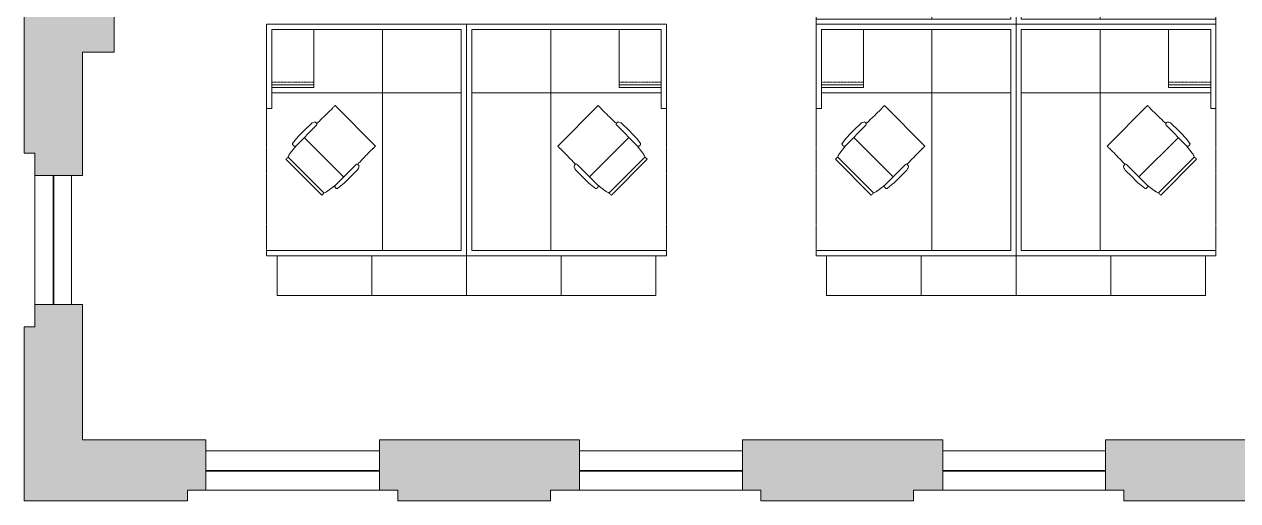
# Model space of a CAD drawing. Header units: inches. Extents: x 0 to 1865, y 0 to 1094.
# Drawn here: x 0 to 461.3, y 0 to 181 of the extents above; entities that cross this region are included whole.
import ezdxf

# ---------------------------------------------------------------- set-up
doc = ezdxf.new("R2010")
doc.units = ezdxf.units.IN
doc.header["$MEASUREMENT"] = 0
doc.linetypes.add('DASH 1_32_', pattern=[0.0625, 0.03125, -0.03125])
doc.linetypes.add('Dash 1_8_', pattern=[0.25, 0.125, -0.125])
for name, color, linetype, lineweight in [('A-DETL', 90, 'Continuous', 9), ('A-DETL-GENF', 92, 'Continuous', 9), ('I-FURN', 30, 'Continuous', 9), ('I-FURN-PNLS', 30, 'Continuous', 9), ('Victor Bldg - 5th Floor_LINK_dwg', 8, 'Continuous', 9), ('WINDOWS', 7, 'Continuous', 9), ('WINDOWS SILL', 7, 'Continuous', 9)]:
    doc.layers.add(name, color=color, linetype=linetype, lineweight=lineweight)

# ---------------------------------------------------------------- blocks, each defined once
blk = doc.blocks.new('Victor Bldg - 5th Floor_LINK_dwg-6972324-Level 05 POWER _ SIGNAL')
at = {"layer": 'WINDOWS'}
for p, q in [((11, 74.5), (11, 123.5)), ((11.25, 74.5), (11.25, 123.5)), ((69, 11.5), (135, 11.5)), ((69, 11.25), (135, 11.25)), ((211.12, 11.5), (273, 11.5)), ((211.12, 11.25), (273, 11.25)), ((349.12, 11.5), (411, 11.5)), ((349.12, 11.25), (411, 11.25))]:
    blk.add_line(p, q, dxfattribs=at)
at = {"layer": 'WINDOWS SILL'}
for p, q in [((4, 74.5), (4, 123.5)), ((18, 123.5), (18, 74.5)), ((69, 19), (135, 19)), ((211.12, 19), (273, 19)), ((349.12, 19), (411, 19)), ((69, 4), (135, 4)), ((211.12, 4), (273, 4)), ((349.12, 4), (411, 4))]:
    blk.add_line(p, q, dxfattribs=at)
blk = doc.blocks.new('Adjustable Workstation 1 - 6x7-V32-Level 05 POWER _ SIGNAL')
at = {"layer": 'I-FURN'}
for p, q in [((76, 0), (0, 0)), ((0, 0), (0, -88)), ((0, 0), (76, 0)), ((0, -88), (0, 0)), ((76, -0.5), (76, 0)), ((76, 0), (76, -0.5)), ((32, -2), (2, -2)), ((2, -2), (2, -86)), ((2, -86), (2, -2)), ((2, -2), (32, -2)), ((2, -86), (2, -2)), ((2, -2), (76, -2)), ((32, -2), (2, -2)), ((2, -2), (2, -62)), ((32, -86), (32, -2)), ((32, -2), (32, -86)), ((76, -2), (32, -2)), ((76, -0.5), (76, -2)), ((76, -56), (74, -56)), ((74, -56), (74, -86)), ((74, -62), (74, -56)), ((74, -56), (76, -56)), ((76, -88), (76, -56)), ((76, -56), (76, -88)), ((2, -62), (2, -86)), ((32, -62), (2, -62)), ((2, -62), (2, -86)), ((2, -86), (2, -62)), ((2, -62), (32, -62)), ((74, -62), (32, -62)), ((32, -62), (74, -62)), ((58, -64), (74, -64)), ((58, -64), (74, -64)), ((58, -64), (74, -64)), ((58, -64), (74, -64)), ((58, -64), (74, -64)), ((58, -64), (74, -64)), ((58, -64), (58, -86)), ((74, -64), (58, -64)), ((74, -64), (58, -64)), ((58, -64), (58, -65)), ((74, -64), (58, -64)), ((58, -64), (74, -64)), ((58, -64), (58, -65)), ((58, -64), (58, -65)), ((74, -64), (58, -64)), ((58, -64), (74, -64)), ((58, -64), (58, -65)), ((58, -64), (58, -65)), ((74, -64), (58, -64)), ((58, -64), (74, -64)), ((58, -64), (58, -65)), ((58, -64), (58, -65)), ((74, -64), (74, -62)), ((74, -86), (74, -62)), ((74, -62), (74, -86)), ((74, -86), (74, -64)), ((74, -65), (74, -64)), ((74, -65), (74, -64)), ((74, -64), (74, -65)), ((74, -65), (74, -64)), ((74, -64), (74, -65)), ((74, -65), (74, -64)), ((74, -64), (74, -65)), ((74, -65), (74, -64)), ((58, -65), (74, -65)), ((58, -86), (58, -65)), ((58, -65), (74, -65)), ((74, -65), (58, -65)), ((58, -65), (74, -65)), ((74, -65), (58, -65)), ((58, -65), (74, -65)), ((74, -65), (58, -65)), ((58, -65), (74, -65)), ((74, -65), (74, -86)), ((74, -86), (74, -65)), ((2, -86), (32, -86)), ((32, -86), (2, -86)), ((74, -86), (2, -86)), ((2, -86), (32, -86)), ((2, -86), (32, -86)), ((32, -86), (2, -86)), ((32, -86), (58, -86)), ((32, -86), (74, -86)), ((74, -86), (32, -86)), ((58, -86), (74, -86)), ((74, -86), (58, -86)), ((58, -86), (74, -86)), ((0, -88), (76, -88)), ((76, -88), (0, -88))]:
    blk.add_line(p, q, dxfattribs=at)
at = {"layer": 'I-FURN', "linetype": 'Dash 1_8_'}
for p, q in [((76, 0), (76, -0.5)), ((76, -0.5), (76, -2)), ((76, -2), (76, -8.5)), ((76, -8.5), (76, -56)), ((76, -56), (76, -88))]:
    blk.add_line(p, q, dxfattribs=at)
at = {"layer": 'I-FURN', "linetype": 'DASH 1_32_'}
blk.add_line((58, -66), (74, -66), dxfattribs=at)
blk = doc.blocks.new('Adjustable Workstation 1 - 6x7-V14-Level 05 POWER _ SIGNAL')
at = {"layer": 'I-FURN'}
for p, q in [((76, 88), (0, 88)), ((0, 88), (0, 0)), ((0, 0), (0, 88)), ((0, 88), (76, 88)), ((76, 56), (76, 88)), ((76, 88), (76, 56)), ((32, 86), (2, 86)), ((2, 86), (2, 2)), ((2, 2), (2, 86)), ((2, 86), (32, 86)), ((2, 2), (2, 86)), ((2, 86), (74, 86)), ((32, 86), (2, 86)), ((2, 86), (2, 62)), ((32, 86), (2, 86)), ((2, 86), (2, 62)), ((2, 62), (2, 86)), ((2, 86), (32, 86)), ((32, 2), (32, 86)), ((32, 86), (32, 2)), ((58, 86), (32, 86)), ((74, 86), (32, 86)), ((32, 86), (74, 86)), ((74, 86), (58, 86)), ((58, 86), (58, 64)), ((58, 65), (58, 86)), ((58, 86), (74, 86)), ((74, 86), (58, 86)), ((74, 64), (74, 86)), ((74, 86), (74, 65)), ((74, 86), (74, 56)), ((74, 65), (74, 86)), ((74, 62), (74, 86)), ((74, 86), (74, 62)), ((74, 65), (58, 65)), ((74, 65), (58, 65)), ((58, 65), (58, 64)), ((74, 65), (58, 65)), ((58, 65), (74, 65)), ((58, 65), (58, 64)), ((58, 65), (58, 64)), ((74, 65), (58, 65)), ((58, 65), (74, 65)), ((58, 65), (58, 64)), ((58, 65), (58, 64)), ((74, 65), (58, 65)), ((58, 65), (74, 65)), ((58, 65), (58, 64)), ((58, 65), (58, 64)), ((74, 64), (74, 65)), ((74, 64), (74, 65)), ((74, 65), (74, 64)), ((74, 64), (74, 65)), ((74, 65), (74, 64)), ((74, 64), (74, 65)), ((74, 65), (74, 64)), ((74, 64), (74, 65)), ((2, 62), (2, 2)), ((2, 62), (32, 62)), ((32, 62), (2, 62)), ((32, 62), (74, 62)), ((74, 62), (32, 62)), ((58, 64), (74, 64)), ((58, 64), (74, 64)), ((58, 64), (74, 64)), ((58, 64), (74, 64)), ((58, 64), (74, 64)), ((58, 64), (74, 64)), ((58, 64), (74, 64)), ((58, 64), (74, 64)), ((74, 64), (58, 64)), ((58, 64), (74, 64)), ((74, 64), (58, 64)), ((58, 64), (74, 64)), ((74, 64), (58, 64)), ((58, 64), (74, 64)), ((74, 62), (74, 64)), ((74, 56), (74, 62)), ((74, 56), (76, 56)), ((76, 56), (74, 56)), ((0, 0), (76, 0)), ((76, 0), (0, 0)), ((2, 2), (32, 2)), ((32, 2), (2, 2)), ((76, 2), (2, 2)), ((2, 2), (32, 2)), ((32, 2), (76, 2)), ((76, 0), (76, 2)), ((76, 2), (76, 0))]:
    blk.add_line(p, q, dxfattribs=at)
at = {"layer": 'I-FURN', "linetype": 'Dash 1_8_'}
for p, q in [((76, 56), (76, 88)), ((76, 2), (76, 56)), ((76, 0), (76, 2))]:
    blk.add_line(p, q, dxfattribs=at)
at = {"layer": 'I-FURN', "linetype": 'DASH 1_32_'}
blk.add_line((58, 66), (74, 66), dxfattribs=at)
blk = doc.blocks.new('F-Lateral File - 2 Drawers x 18_D x 36_W-7657768-Level 05 POWER _ SIGNAL')
at = {"layer": 'I-FURN-PNLS'}
for p, q in [((16.8, 6.7), (-19.2, 6.7)), ((-19.2, 6.7), (-19.2, -8.3)), ((16.8, -8.3), (16.8, 6.7)), ((-19.2, -8.3), (16.8, -8.3))]:
    blk.add_line(p, q, dxfattribs=at)
blk = doc.blocks.new('HermanMiller_Collection_Eames_AluminumGroup_LoungeChairSwivel - Arms Swivel Base-7952355-Level 05 POWER _ SIGNAL')
at = {"layer": 'I-FURN'}
for p, q in [((-12.96, -9.61), (-12.96, 9.61)), ((-11.95, 9.63), (-11.95, 9.59)), ((-11.95, 9.59), (-11.76, 9.6)), ((-11.76, -9.6), (-11.76, 9.6)), ((-10.12, 10.12), (-6.61, 10.58)), ((-6.94, 12.09), (-4.59, 12.38)), ((-6.61, 10.58), (-6.94, 10.64)), ((-6.61, 10.58), (4.33, 10.58)), ((-4.59, 12.38), (-3.51, 12.46)), ((-3.51, 12.46), (-2.64, 12.49)), ((-2.64, 12.49), (-0.18, 12.49)), ((-2.19, 10.58), (-2.19, -10.58)), ((-0.18, 12.49), (3.32, 12.43)), ((3.32, 12.43), (3.84, 12.38)), ((3.84, 12.38), (3.99, 12.34)), ((3.99, 12.34), (4.64, 12.01)), ((4.64, 12.01), (4.83, 11.89)), ((13.22, 10.83), (13.22, 10.86)), ((14.64, 10.85), (14.64, -10.85)), ((-11.95, -9.59), (-11.95, -9.63)), ((-11.76, -9.6), (-11.95, -9.59)), ((-6.61, -10.58), (-10.12, -10.12)), ((-6.94, -10.64), (-6.61, -10.58)), ((-4.59, -12.38), (-6.94, -12.09)), ((-6.61, -10.58), (4.33, -10.58)), ((-3.51, -12.46), (-4.59, -12.38)), ((-2.64, -12.49), (-3.51, -12.46)), ((-0.18, -12.49), (-2.64, -12.49)), ((3.32, -12.43), (-0.18, -12.49)), ((3.84, -12.38), (3.32, -12.43)), ((3.99, -12.34), (3.84, -12.38)), ((4.64, -12.01), (3.99, -12.34)), ((4.83, -11.89), (4.64, -12.01)), ((13.22, -10.86), (13.22, -10.83))]:
    blk.add_line(p, q, dxfattribs=at)
at = {"layer": 'I-FURN', "flags": 128}
for points in [[(4.94, 10.96), (5.23, 10.95), (5.52, 10.95)], [(5.52, -10.95), (5.23, -10.95), (4.94, -10.96)]]:
    blk.add_lwpolyline(points, dxfattribs=at)
at = {"layer": 'I-FURN'}
for centre, radius, start, end in [((-12.38, 5.3), 4.35, 84.2936, 97.7064), ((4.33, 11.27), 0.69, 270, 332.7502), ((3.68, 11.28), 1.3, 345.8347, 28.1255), ((-12.38, -5.3), 4.35, 262.2936, 275.7064), ((4.33, -11.27), 0.69, 27.2498, 90), ((3.68, -11.28), 1.3, 331.8745, 14.1653)]:
    blk.add_arc(centre, radius, start, end, dxfattribs=at)
for points in [[(-11.76, 9.6), (-11.64, 9.67), (-11.37, 9.8), (-11.02, 9.92), (-10.83, 9.99)], [(-10.83, 9.99), (-10.79, 10), (-10.71, 10.02), (-10.55, 10.06), (-10.35, 10.09), (-10.2, 10.11), (-10.12, 10.12)], [(5.52, 10.95), (6.54, 10.92), (8.59, 10.89), (10.68, 10.85), (11.73, 10.84)], [(11.73, 10.84), (11.97, 10.84), (12.47, 10.83), (12.96, 10.83), (13.22, 10.83)], [(-10.83, -9.99), (-11.02, -9.92), (-11.37, -9.8), (-11.64, -9.67), (-11.76, -9.6)], [(-10.12, -10.12), (-10.2, -10.11), (-10.35, -10.09), (-10.55, -10.06), (-10.71, -10.02), (-10.79, -10), (-10.83, -9.99)], [(11.73, -10.84), (10.68, -10.85), (8.59, -10.89), (6.54, -10.92), (5.52, -10.95)], [(13.22, -10.83), (12.96, -10.83), (12.47, -10.83), (11.97, -10.84), (11.73, -10.84)]]:
    blk.add_open_spline(points, degree=3, dxfattribs=at)
for points, knots in [([(-6.94, 10.64), (-6.95, 10.65), (-6.96, 10.65), (-6.99, 10.65), (-7, 10.66), (-7.02, 10.67), (-7.03, 10.68), (-7.05, 10.69), (-7.06, 10.7), (-7.07, 10.71), (-7.08, 10.72), (-7.09, 10.73), (-7.1, 10.74), (-7.11, 10.76), (-7.11, 10.77), (-7.12, 10.78), (-7.13, 10.8), (-7.14, 10.81), (-7.15, 10.83), (-7.16, 10.85), (-7.17, 10.87), (-7.18, 10.9), (-7.2, 10.95), (-7.22, 11.02), (-7.24, 11.11), (-7.25, 11.23), (-7.26, 11.37), (-7.25, 11.52), (-7.23, 11.66), (-7.21, 11.77), (-7.18, 11.85), (-7.16, 11.9), (-7.15, 11.92), (-7.14, 11.94), (-7.13, 11.96), (-7.12, 11.97), (-7.11, 11.98), (-7.1, 12), (-7.09, 12.01), (-7.08, 12.02), (-7.07, 12.03), (-7.06, 12.04), (-7.05, 12.04), (-7.05, 12.05), (-7.03, 12.06), (-7.02, 12.07), (-7, 12.08), (-6.99, 12.08), (-6.97, 12.09), (-6.95, 12.09), (-6.94, 12.09)], [-1, -1, -1, -1, -0.984375, -0.96875, -0.957031, -0.953125, -0.9375, -0.921875, -0.917969, -0.914062, -0.90625, -0.890625, -0.882812, -0.875, -0.867188, -0.859375, -0.84375, -0.835938, -0.828125, -0.8125, -0.796875, -0.78125, -0.75, -0.708333, -0.666667, -0.583333, -0.5, -0.416667, -0.333333, -0.25, -0.208333, -0.1875, -0.166667, -0.15625, -0.145833, -0.135417, -0.125, -0.114583, -0.104167, -0.09375, -0.088542, -0.083333, -0.078125, -0.072917, -0.0625, -0.052083, -0.041667, -0.03125, -0.020833, 0, 0, 0, 0]), ([(13.22, 10.86), (13.22, 10.87), (13.22, 10.87), (13.23, 10.87), (13.25, 10.88), (13.27, 10.88), (13.29, 10.88), (13.32, 10.88), (13.34, 10.88)], [-1, -1, -1, -1, -0.75, -0.625, -0.5, -0.375, -0.25, 0, 0, 0, 0]), ([(13.34, 10.88), (13.4, 10.89), (13.61, 10.9), (13.97, 10.9), (14.25, 10.89), (14.38, 10.89), (14.47, 10.88), (14.54, 10.87), (14.6, 10.87), (14.63, 10.86), (14.64, 10.85), (14.64, 10.85)], [-1, -1, -1, -1, -0.857143, -0.571429, -0.428571, -0.357143, -0.285714, -0.214286, -0.142857, -0.071429, 0, 0, 0, 0]), ([(-6.94, -12.09), (-6.95, -12.09), (-6.96, -12.09), (-6.99, -12.08), (-7, -12.08), (-7.02, -12.07), (-7.03, -12.06), (-7.05, -12.05), (-7.06, -12.04), (-7.07, -12.03), (-7.08, -12.02), (-7.09, -12.01), (-7.1, -12), (-7.11, -11.98), (-7.12, -11.97), (-7.12, -11.96), (-7.13, -11.94), (-7.14, -11.93), (-7.15, -11.91), (-7.16, -11.89), (-7.17, -11.87), (-7.18, -11.84), (-7.21, -11.77), (-7.23, -11.66), (-7.26, -11.47), (-7.26, -11.28), (-7.24, -11.11), (-7.22, -11.02), (-7.2, -10.95), (-7.18, -10.89), (-7.16, -10.85), (-7.15, -10.82), (-7.13, -10.8), (-7.13, -10.78), (-7.12, -10.77), (-7.11, -10.76), (-7.1, -10.74), (-7.08, -10.73), (-7.08, -10.72), (-7.07, -10.71), (-7.06, -10.7), (-7.05, -10.69), (-7.05, -10.69), (-7.03, -10.68), (-7.02, -10.67), (-7, -10.66), (-6.99, -10.65), (-6.97, -10.65), (-6.95, -10.65), (-6.94, -10.64)], [-1, -1, -1, -1, -0.984375, -0.96875, -0.957031, -0.953125, -0.9375, -0.921875, -0.917969, -0.914062, -0.90625, -0.890625, -0.882812, -0.875, -0.867188, -0.859375, -0.84375, -0.835938, -0.828125, -0.8125, -0.796875, -0.78125, -0.75, -0.666667, -0.583333, -0.416667, -0.333333, -0.291667, -0.25, -0.208333, -0.1875, -0.166667, -0.15625, -0.145833, -0.135417, -0.125, -0.114583, -0.104167, -0.09375, -0.088542, -0.083333, -0.078125, -0.072917, -0.0625, -0.052083, -0.041667, -0.03125, -0.020833, 0, 0, 0, 0]), ([(13.34, -10.88), (13.32, -10.88), (13.29, -10.88), (13.27, -10.88), (13.25, -10.88), (13.23, -10.87), (13.22, -10.87), (13.22, -10.87), (13.22, -10.86)], [-1, -1, -1, -1, -0.75, -0.625, -0.5, -0.375, -0.25, 0, 0, 0, 0]), ([(14.64, -10.85), (14.64, -10.86), (14.62, -10.86), (14.52, -10.88), (14.27, -10.9), (13.87, -10.9), (13.54, -10.9), (13.4, -10.89), (13.34, -10.88)], [-1, -1, -1, -1, -0.892857, -0.785714, -0.571429, -0.285714, -0.142857, 0, 0, 0, 0])]:
    blk.add_open_spline(points, degree=3, knots=knots, dxfattribs=at)
blk = doc.blocks.new('Adjustable Workstation 1 - 6x7-V33-Level 05 POWER _ SIGNAL')
at = {"layer": 'I-FURN'}
for p, q in [((76, 0), (0, 0)), ((0, 0), (0, -88)), ((0, 0), (72, 0)), ((0, -88), (0, 0)), ((72, 0), (76, 0)), ((76, -2), (76, 0)), ((76, 0), (76, -2)), ((32, -2), (2, -2)), ((2, -2), (2, -86)), ((2, -86), (2, -2)), ((2, -2), (32, -2)), ((2, -86), (2, -2)), ((2, -2), (76, -2)), ((32, -2), (2, -2)), ((2, -2), (2, -62)), ((32, -86), (32, -2)), ((32, -2), (32, -86)), ((76, -2), (32, -2)), ((76, -56), (74, -56)), ((74, -56), (74, -86)), ((74, -62), (74, -56)), ((74, -56), (76, -56)), ((76, -88), (76, -56)), ((76, -56), (76, -88)), ((2, -62), (2, -86)), ((32, -62), (2, -62)), ((2, -62), (2, -86)), ((2, -86), (2, -62)), ((2, -62), (32, -62)), ((74, -62), (32, -62)), ((32, -62), (74, -62)), ((58, -64), (74, -64)), ((58, -64), (74, -64)), ((58, -64), (74, -64)), ((58, -64), (74, -64)), ((58, -64), (74, -64)), ((58, -64), (74, -64)), ((58, -64), (58, -86)), ((74, -64), (58, -64)), ((74, -64), (58, -64)), ((58, -64), (58, -65)), ((74, -64), (58, -64)), ((58, -64), (74, -64)), ((58, -64), (58, -65)), ((58, -64), (58, -65)), ((74, -64), (58, -64)), ((58, -64), (74, -64)), ((58, -64), (58, -65)), ((58, -64), (58, -65)), ((74, -64), (58, -64)), ((58, -64), (74, -64)), ((58, -64), (58, -65)), ((58, -64), (58, -65)), ((74, -64), (74, -62)), ((74, -86), (74, -62)), ((74, -62), (74, -86)), ((74, -86), (74, -64)), ((74, -65), (74, -64)), ((74, -65), (74, -64)), ((74, -64), (74, -65)), ((74, -65), (74, -64)), ((74, -64), (74, -65)), ((74, -65), (74, -64)), ((74, -64), (74, -65)), ((74, -65), (74, -64)), ((58, -65), (74, -65)), ((58, -86), (58, -65)), ((58, -65), (74, -65)), ((74, -65), (58, -65)), ((58, -65), (74, -65)), ((74, -65), (58, -65)), ((58, -65), (74, -65)), ((74, -65), (58, -65)), ((58, -65), (74, -65)), ((74, -65), (74, -86)), ((74, -86), (74, -65)), ((2, -86), (32, -86)), ((32, -86), (2, -86)), ((74, -86), (2, -86)), ((2, -86), (32, -86)), ((2, -86), (32, -86)), ((32, -86), (2, -86)), ((32, -86), (58, -86)), ((32, -86), (74, -86)), ((74, -86), (32, -86)), ((58, -86), (74, -86)), ((74, -86), (58, -86)), ((58, -86), (74, -86)), ((0, -88), (76, -88)), ((76, -88), (0, -88))]:
    blk.add_line(p, q, dxfattribs=at)
at = {"layer": 'I-FURN', "linetype": 'Dash 1_8_'}
for p, q in [((76, 0), (76, -2)), ((76, -2), (76, -56)), ((76, -56), (76, -88))]:
    blk.add_line(p, q, dxfattribs=at)
at = {"layer": 'I-FURN', "linetype": 'DASH 1_32_'}
blk.add_line((58, -66), (74, -66), dxfattribs=at)
blk = doc.blocks.new('HermanMiller_Collection_Eames_AluminumGroup_LoungeChairSwivel - Arms Swivel Base-7952356-Level 05 POWER _ SIGNAL')
at = {"layer": 'I-FURN'}
for p, q in [((-12.96, 9.61), (-12.96, -9.61)), ((-11.95, 9.59), (-11.95, 9.63)), ((-11.76, 9.6), (-11.95, 9.59)), ((-11.76, 9.6), (-11.76, -9.6)), ((-6.61, 10.58), (-10.12, 10.12)), ((-4.59, 12.38), (-6.94, 12.09)), ((-6.94, 10.64), (-6.61, 10.58)), ((-6.61, 10.58), (4.33, 10.58)), ((-3.51, 12.46), (-4.59, 12.38)), ((-2.64, 12.49), (-3.51, 12.46)), ((-0.18, 12.49), (-2.64, 12.49)), ((-2.19, -10.58), (-2.19, 10.58)), ((3.32, 12.43), (-0.18, 12.49)), ((3.84, 12.38), (3.32, 12.43)), ((3.99, 12.34), (3.84, 12.38)), ((4.64, 12.01), (3.99, 12.34)), ((4.83, 11.89), (4.64, 12.01)), ((13.22, 10.86), (13.22, 10.83)), ((14.64, -10.85), (14.64, 10.85)), ((-11.95, -9.63), (-11.95, -9.59)), ((-11.95, -9.59), (-11.76, -9.6)), ((-10.12, -10.12), (-6.61, -10.58)), ((-6.61, -10.58), (-6.94, -10.64)), ((-6.94, -12.09), (-4.59, -12.38)), ((-6.61, -10.58), (4.33, -10.58)), ((-4.59, -12.38), (-3.51, -12.46)), ((-3.51, -12.46), (-2.64, -12.49)), ((-2.64, -12.49), (-0.18, -12.49)), ((-0.18, -12.49), (3.32, -12.43)), ((3.32, -12.43), (3.84, -12.38)), ((3.84, -12.38), (3.99, -12.34)), ((3.99, -12.34), (4.64, -12.01)), ((4.64, -12.01), (4.83, -11.89)), ((13.22, -10.83), (13.22, -10.86))]:
    blk.add_line(p, q, dxfattribs=at)
at = {"layer": 'I-FURN', "flags": 128}
for points in [[(5.52, 10.95), (5.23, 10.95), (4.94, 10.96)], [(4.94, -10.96), (5.23, -10.95), (5.52, -10.95)]]:
    blk.add_lwpolyline(points, dxfattribs=at)
at = {"layer": 'I-FURN'}
for centre, radius, start, end in [((-12.38, 5.3), 4.35, 84.2936, 97.7064), ((4.33, 11.27), 0.69, 270, 332.7502), ((3.68, 11.28), 1.3, 345.8347, 28.1255), ((-12.38, -5.3), 4.35, 262.2936, 275.7064), ((4.33, -11.27), 0.69, 27.2498, 90), ((3.68, -11.28), 1.3, 331.8745, 14.1653)]:
    blk.add_arc(centre, radius, start, end, dxfattribs=at)
for points in [[(-10.83, 9.99), (-11.02, 9.92), (-11.37, 9.8), (-11.64, 9.67), (-11.76, 9.6)], [(-10.12, 10.12), (-10.2, 10.11), (-10.35, 10.09), (-10.55, 10.06), (-10.71, 10.02), (-10.79, 10), (-10.83, 9.99)], [(11.73, 10.84), (10.68, 10.85), (8.59, 10.89), (6.54, 10.92), (5.52, 10.95)], [(13.22, 10.83), (12.96, 10.83), (12.47, 10.83), (11.97, 10.84), (11.73, 10.84)], [(-11.76, -9.6), (-11.64, -9.67), (-11.37, -9.8), (-11.02, -9.92), (-10.83, -9.99)], [(-10.83, -9.99), (-10.79, -10), (-10.71, -10.02), (-10.55, -10.06), (-10.35, -10.09), (-10.2, -10.11), (-10.12, -10.12)], [(5.52, -10.95), (6.54, -10.92), (8.59, -10.89), (10.68, -10.85), (11.73, -10.84)], [(11.73, -10.84), (11.97, -10.84), (12.47, -10.83), (12.96, -10.83), (13.22, -10.83)]]:
    blk.add_open_spline(points, degree=3, dxfattribs=at)
for points, knots in [([(-6.94, 12.09), (-6.95, 12.09), (-6.97, 12.09), (-6.99, 12.08), (-7, 12.08), (-7.02, 12.07), (-7.03, 12.06), (-7.05, 12.05), (-7.05, 12.04), (-7.06, 12.04), (-7.07, 12.03), (-7.08, 12.02), (-7.09, 12.01), (-7.1, 12), (-7.11, 11.98), (-7.12, 11.97), (-7.13, 11.96), (-7.14, 11.94), (-7.15, 11.92), (-7.16, 11.9), (-7.18, 11.85), (-7.21, 11.77), (-7.23, 11.66), (-7.25, 11.52), (-7.26, 11.37), (-7.25, 11.23), (-7.24, 11.11), (-7.22, 11.02), (-7.2, 10.95), (-7.18, 10.9), (-7.17, 10.87), (-7.16, 10.85), (-7.15, 10.83), (-7.14, 10.81), (-7.13, 10.8), (-7.12, 10.78), (-7.11, 10.77), (-7.11, 10.76), (-7.1, 10.74), (-7.09, 10.73), (-7.08, 10.72), (-7.07, 10.71), (-7.06, 10.7), (-7.05, 10.69), (-7.03, 10.68), (-7.02, 10.67), (-7, 10.66), (-6.99, 10.65), (-6.96, 10.65), (-6.95, 10.65), (-6.94, 10.64)], [0, 0, 0, 0, 0.020833, 0.03125, 0.041667, 0.052083, 0.0625, 0.072917, 0.078125, 0.083333, 0.088542, 0.09375, 0.104167, 0.114583, 0.125, 0.135417, 0.145833, 0.15625, 0.166667, 0.1875, 0.208333, 0.25, 0.333333, 0.416667, 0.5, 0.583333, 0.666667, 0.708333, 0.75, 0.78125, 0.796875, 0.8125, 0.828125, 0.835938, 0.84375, 0.859375, 0.867188, 0.875, 0.882812, 0.890625, 0.90625, 0.914062, 0.917969, 0.921875, 0.9375, 0.953125, 0.957031, 0.96875, 0.984375, 1, 1, 1, 1]), ([(13.34, 10.88), (13.32, 10.88), (13.29, 10.88), (13.27, 10.88), (13.25, 10.88), (13.23, 10.87), (13.22, 10.87), (13.22, 10.87), (13.22, 10.86)], [0, 0, 0, 0, 0.25, 0.375, 0.5, 0.625, 0.75, 1, 1, 1, 1]), ([(14.64, 10.85), (14.64, 10.85), (14.63, 10.86), (14.6, 10.87), (14.54, 10.87), (14.47, 10.88), (14.38, 10.89), (14.25, 10.89), (13.97, 10.9), (13.61, 10.9), (13.4, 10.89), (13.34, 10.88)], [0, 0, 0, 0, 0.071429, 0.142857, 0.214286, 0.285714, 0.357143, 0.428571, 0.571429, 0.857143, 1, 1, 1, 1]), ([(-6.94, -10.64), (-6.95, -10.65), (-6.97, -10.65), (-6.99, -10.65), (-7, -10.66), (-7.02, -10.67), (-7.03, -10.68), (-7.05, -10.69), (-7.05, -10.69), (-7.06, -10.7), (-7.07, -10.71), (-7.08, -10.72), (-7.08, -10.73), (-7.1, -10.74), (-7.11, -10.76), (-7.12, -10.77), (-7.13, -10.78), (-7.13, -10.8), (-7.15, -10.82), (-7.16, -10.85), (-7.18, -10.89), (-7.2, -10.95), (-7.22, -11.02), (-7.24, -11.11), (-7.26, -11.28), (-7.26, -11.47), (-7.23, -11.66), (-7.21, -11.77), (-7.18, -11.84), (-7.17, -11.87), (-7.16, -11.89), (-7.15, -11.91), (-7.14, -11.93), (-7.13, -11.94), (-7.12, -11.96), (-7.12, -11.97), (-7.11, -11.98), (-7.1, -12), (-7.09, -12.01), (-7.08, -12.02), (-7.07, -12.03), (-7.06, -12.04), (-7.05, -12.05), (-7.03, -12.06), (-7.02, -12.07), (-7, -12.08), (-6.99, -12.08), (-6.96, -12.09), (-6.95, -12.09), (-6.94, -12.09)], [0, 0, 0, 0, 0.020833, 0.03125, 0.041667, 0.052083, 0.0625, 0.072917, 0.078125, 0.083333, 0.088542, 0.09375, 0.104167, 0.114583, 0.125, 0.135417, 0.145833, 0.15625, 0.166667, 0.1875, 0.208333, 0.25, 0.291667, 0.333333, 0.416667, 0.583333, 0.666667, 0.75, 0.78125, 0.796875, 0.8125, 0.828125, 0.835938, 0.84375, 0.859375, 0.867188, 0.875, 0.882812, 0.890625, 0.90625, 0.914062, 0.917969, 0.921875, 0.9375, 0.953125, 0.957031, 0.96875, 0.984375, 1, 1, 1, 1]), ([(13.22, -10.86), (13.22, -10.87), (13.22, -10.87), (13.23, -10.87), (13.25, -10.88), (13.27, -10.88), (13.29, -10.88), (13.32, -10.88), (13.34, -10.88)], [0, 0, 0, 0, 0.25, 0.375, 0.5, 0.625, 0.75, 1, 1, 1, 1]), ([(13.34, -10.88), (13.4, -10.89), (13.54, -10.9), (13.87, -10.9), (14.27, -10.9), (14.52, -10.88), (14.62, -10.86), (14.64, -10.86), (14.64, -10.85)], [0, 0, 0, 0, 0.142857, 0.285714, 0.571429, 0.785714, 0.892857, 1, 1, 1, 1])]:
    blk.add_open_spline(points, degree=3, knots=knots, dxfattribs=at)
blk = doc.blocks.new('Adjustable Workstation 1 - 6x7-V34-Level 05 POWER _ SIGNAL')
at = {"layer": 'I-FURN'}
for p, q in [((76, 88), (0, 88)), ((0, 88), (0, 0)), ((0, 0), (0, 88)), ((0, 88), (76, 88)), ((76, 56), (76, 88)), ((76, 88), (76, 56)), ((32, 86), (2, 86)), ((2, 86), (2, 2)), ((2, 2), (2, 86)), ((2, 86), (32, 86)), ((2, 2), (2, 86)), ((2, 86), (74, 86)), ((32, 86), (2, 86)), ((2, 86), (2, 62)), ((32, 86), (2, 86)), ((2, 86), (2, 62)), ((2, 62), (2, 86)), ((2, 86), (32, 86)), ((32, 2), (32, 86)), ((32, 86), (32, 2)), ((58, 86), (32, 86)), ((74, 86), (32, 86)), ((32, 86), (74, 86)), ((74, 86), (58, 86)), ((58, 86), (58, 64)), ((58, 65), (58, 86)), ((58, 86), (74, 86)), ((74, 86), (58, 86)), ((74, 64), (74, 86)), ((74, 86), (74, 65)), ((74, 86), (74, 56)), ((74, 65), (74, 86)), ((74, 62), (74, 86)), ((74, 86), (74, 62)), ((74, 65), (58, 65)), ((74, 65), (58, 65)), ((58, 65), (58, 64)), ((74, 65), (58, 65)), ((58, 65), (74, 65)), ((58, 65), (58, 64)), ((58, 65), (58, 64)), ((74, 65), (58, 65)), ((58, 65), (74, 65)), ((58, 65), (58, 64)), ((58, 65), (58, 64)), ((74, 65), (58, 65)), ((58, 65), (74, 65)), ((58, 65), (58, 64)), ((58, 65), (58, 64)), ((74, 64), (74, 65)), ((74, 64), (74, 65)), ((74, 65), (74, 64)), ((74, 64), (74, 65)), ((74, 65), (74, 64)), ((74, 64), (74, 65)), ((74, 65), (74, 64)), ((74, 64), (74, 65)), ((2, 62), (2, 2)), ((2, 62), (32, 62)), ((32, 62), (2, 62)), ((32, 62), (74, 62)), ((74, 62), (32, 62)), ((58, 64), (74, 64)), ((58, 64), (74, 64)), ((58, 64), (74, 64)), ((58, 64), (74, 64)), ((58, 64), (74, 64)), ((58, 64), (74, 64)), ((58, 64), (74, 64)), ((58, 64), (74, 64)), ((74, 64), (58, 64)), ((58, 64), (74, 64)), ((74, 64), (58, 64)), ((58, 64), (74, 64)), ((74, 64), (58, 64)), ((58, 64), (74, 64)), ((74, 62), (74, 64)), ((74, 56), (74, 62)), ((74, 56), (76, 56)), ((76, 56), (74, 56)), ((0, 0), (76, 0)), ((72, 0), (0, 0)), ((2, 2), (32, 2)), ((32, 2), (2, 2)), ((76, 2), (2, 2)), ((2, 2), (32, 2)), ((32, 2), (76, 2)), ((76, 0), (72, 0)), ((76, 0), (76, 2)), ((76, 2), (76, 0))]:
    blk.add_line(p, q, dxfattribs=at)
at = {"layer": 'I-FURN', "linetype": 'Dash 1_8_'}
for p, q in [((76, 56), (76, 88)), ((76, 2), (76, 56)), ((76, 0), (76, 2))]:
    blk.add_line(p, q, dxfattribs=at)
at = {"layer": 'I-FURN', "linetype": 'DASH 1_32_'}
blk.add_line((58, 66), (74, 66), dxfattribs=at)
blk = doc.blocks.new('Adjustable Workstation 1 - 6x7-V35-Level 05 POWER _ SIGNAL')
at = {"layer": 'I-FURN'}
for p, q in [((76, 0), (0, 0)), ((0, 0), (0, -88)), ((0, 0), (72, 0)), ((0, -88), (0, 0)), ((72, 0), (76, 0)), ((76, -2), (76, 0)), ((76, 0), (76, -2)), ((32, -2), (2, -2)), ((2, -2), (2, -86)), ((2, -86), (2, -2)), ((2, -2), (32, -2)), ((2, -86), (2, -2)), ((2, -2), (76, -2)), ((32, -2), (2, -2)), ((2, -2), (2, -62)), ((32, -86), (32, -2)), ((32, -2), (32, -86)), ((76, -2), (32, -2)), ((76, -56), (74, -56)), ((74, -56), (74, -86)), ((74, -62), (74, -56)), ((74, -56), (76, -56)), ((76, -88), (76, -56)), ((76, -56), (76, -88)), ((2, -62), (2, -86)), ((32, -62), (2, -62)), ((2, -62), (2, -86)), ((2, -86), (2, -62)), ((2, -62), (32, -62)), ((74, -62), (32, -62)), ((32, -62), (74, -62)), ((58, -64), (74, -64)), ((58, -64), (74, -64)), ((58, -64), (74, -64)), ((58, -64), (74, -64)), ((58, -64), (74, -64)), ((58, -64), (74, -64)), ((58, -64), (58, -86)), ((74, -64), (58, -64)), ((74, -64), (58, -64)), ((58, -64), (58, -65)), ((74, -64), (58, -64)), ((58, -64), (74, -64)), ((58, -64), (58, -65)), ((58, -64), (58, -65)), ((74, -64), (58, -64)), ((58, -64), (74, -64)), ((58, -64), (58, -65)), ((58, -64), (58, -65)), ((74, -64), (58, -64)), ((58, -64), (74, -64)), ((58, -64), (58, -65)), ((58, -64), (58, -65)), ((74, -64), (74, -62)), ((74, -86), (74, -62)), ((74, -62), (74, -86)), ((74, -86), (74, -64)), ((74, -65), (74, -64)), ((74, -65), (74, -64)), ((74, -64), (74, -65)), ((74, -65), (74, -64)), ((74, -64), (74, -65)), ((74, -65), (74, -64)), ((74, -64), (74, -65)), ((74, -65), (74, -64)), ((58, -65), (74, -65)), ((58, -86), (58, -65)), ((58, -65), (74, -65)), ((74, -65), (58, -65)), ((58, -65), (74, -65)), ((74, -65), (58, -65)), ((58, -65), (74, -65)), ((74, -65), (58, -65)), ((58, -65), (74, -65)), ((74, -65), (74, -86)), ((74, -86), (74, -65)), ((2, -86), (32, -86)), ((32, -86), (2, -86)), ((74, -86), (2, -86)), ((2, -86), (32, -86)), ((2, -86), (32, -86)), ((32, -86), (2, -86)), ((32, -86), (58, -86)), ((32, -86), (74, -86)), ((74, -86), (32, -86)), ((58, -86), (74, -86)), ((74, -86), (58, -86)), ((58, -86), (74, -86)), ((0, -88), (76, -88)), ((76, -88), (0, -88))]:
    blk.add_line(p, q, dxfattribs=at)
at = {"layer": 'I-FURN', "linetype": 'Dash 1_8_'}
for p, q in [((76, 0), (76, -2)), ((76, -2), (76, -56)), ((76, -56), (76, -88))]:
    blk.add_line(p, q, dxfattribs=at)
at = {"layer": 'I-FURN', "linetype": 'DASH 1_32_'}
blk.add_line((58, -66), (74, -66), dxfattribs=at)
blk = doc.blocks.new('Adjustable Workstation 1 - 6x7-V36-Level 05 POWER _ SIGNAL')
at = {"layer": 'I-FURN'}
for p, q in [((76, 88), (0, 88)), ((0, 88), (0, 0)), ((0, 0), (0, 88)), ((0, 88), (76, 88)), ((76, 56), (76, 88)), ((76, 88), (76, 56)), ((32, 86), (2, 86)), ((2, 86), (2, 2)), ((2, 2), (2, 86)), ((2, 86), (32, 86)), ((2, 2), (2, 86)), ((2, 86), (74, 86)), ((32, 86), (2, 86)), ((2, 86), (2, 62)), ((32, 86), (2, 86)), ((2, 86), (2, 62)), ((2, 62), (2, 86)), ((2, 86), (32, 86)), ((32, 2), (32, 86)), ((32, 86), (32, 2)), ((58, 86), (32, 86)), ((74, 86), (32, 86)), ((32, 86), (74, 86)), ((74, 86), (58, 86)), ((58, 86), (58, 64)), ((58, 65), (58, 86)), ((58, 86), (74, 86)), ((74, 86), (58, 86)), ((74, 64), (74, 86)), ((74, 86), (74, 65)), ((74, 86), (74, 56)), ((74, 65), (74, 86)), ((74, 62), (74, 86)), ((74, 86), (74, 62)), ((74, 65), (58, 65)), ((74, 65), (58, 65)), ((58, 65), (58, 64)), ((74, 65), (58, 65)), ((58, 65), (74, 65)), ((58, 65), (58, 64)), ((58, 65), (58, 64)), ((74, 65), (58, 65)), ((58, 65), (74, 65)), ((58, 65), (58, 64)), ((58, 65), (58, 64)), ((74, 65), (58, 65)), ((58, 65), (74, 65)), ((58, 65), (58, 64)), ((58, 65), (58, 64)), ((74, 64), (74, 65)), ((74, 64), (74, 65)), ((74, 65), (74, 64)), ((74, 64), (74, 65)), ((74, 65), (74, 64)), ((74, 64), (74, 65)), ((74, 65), (74, 64)), ((74, 64), (74, 65)), ((2, 62), (2, 2)), ((2, 62), (32, 62)), ((32, 62), (2, 62)), ((32, 62), (74, 62)), ((74, 62), (32, 62)), ((58, 64), (74, 64)), ((58, 64), (74, 64)), ((58, 64), (74, 64)), ((58, 64), (74, 64)), ((58, 64), (74, 64)), ((58, 64), (74, 64)), ((58, 64), (74, 64)), ((58, 64), (74, 64)), ((74, 64), (58, 64)), ((58, 64), (74, 64)), ((74, 64), (58, 64)), ((58, 64), (74, 64)), ((74, 64), (58, 64)), ((58, 64), (74, 64)), ((74, 62), (74, 64)), ((74, 56), (74, 62)), ((74, 56), (76, 56)), ((76, 56), (74, 56)), ((0, 0), (76, 0)), ((72, 0), (0, 0)), ((2, 2), (32, 2)), ((32, 2), (2, 2)), ((76, 2), (2, 2)), ((2, 2), (32, 2)), ((32, 2), (76, 2)), ((76, 0), (72, 0)), ((76, 0), (76, 2)), ((76, 2), (76, 0))]:
    blk.add_line(p, q, dxfattribs=at)
at = {"layer": 'I-FURN', "linetype": 'Dash 1_8_'}
for p, q in [((76, 56), (76, 88)), ((76, 2), (76, 56)), ((76, 0), (76, 2))]:
    blk.add_line(p, q, dxfattribs=at)
at = {"layer": 'I-FURN', "linetype": 'DASH 1_32_'}
blk.add_line((58, 66), (74, 66), dxfattribs=at)

msp = doc.modelspace()

# ---------------------------------------------------------------- hatches: boundary and pattern name
at = {"layer": 'A-DETL-GENF'}
h = msp.add_hatch(color=7, dxfattribs=at)
h.paths.add_polyline_path([(482.5, 0), (512.25, 0), (512.25, 23.12), (510.25, 23.12), (510.25, 26.12), (479.25, 26.12), (479.25, 23.12), (411, 23.12), (411, 4), (418, 4), (418, 0), (479.5, 0)], flags=0)
h.paths.add_polyline_path([(614, 0), (650.5, 0), (650.5, 23.12), (648.25, 23.12), (648.25, 33.13), (614, 33.13), (614, 23.12), (596.25, 23.12), (596.25, 0)], flags=0)
h.paths.add_polyline_path([(280, 0), (338, 0), (338, 4), (349.12, 4), (349.12, 23.12), (273, 23.12), (273, 4), (280, 4)], flags=0)
h.paths.add_polyline_path([(142, 0), (200, 0), (200, 4), (211.12, 4), (211.12, 23.12), (135, 23.12), (135, 4), (142, 4)], flags=0)
h.paths.add_polyline_path([(927.06, 0), (927.06, 22.84), (913.5, 22.84), (913.5, 33.13), (884.25, 33.13), (884.25, 23.12), (874.75, 23.12), (874.75, 19), (872.75, 19), (872.75, 0), (913.5, 0)], flags=0)
h.paths.add_polyline_path([(780.88, 0), (788.75, 0), (788.75, 23.12), (780.88, 23.12), (780.88, 56), (751.25, 56), (751.25, 23.12), (734.5, 23.12), (734.5, 0), (778.25, 0)], flags=0)
h.paths.add_polyline_path([(62, 0), (62, 4), (69, 4), (69, 23.12), (22.13, 23.12), (22.13, 74.5), (4, 74.5), (4, 66), (0, 66), (0, 0), (22.13, 0)], flags=0)
h.paths.add_polyline_path([(1011.06, 0), (1049, 0), (1049, 14.5), (1079, 14.5), (1079, 11.5), (1143, 11.5), (1143, 27.5), (1093, 27.5), (1093, 32.59), (1032.06, 32.59), (1032.06, 41.59), (1011.06, 41.59), (1011.06, 27.16)], flags=0)
h.paths.add_polyline_path([(1279.4, 11.5), (1323.07, 11.5), (1323.07, 27.5), (1259, 27.5), (1259, 11.5)], flags=0)
h.paths.add_polyline_path([(1448.27, 11.5), (1503, 11.5), (1503, 27.5), (1439, 27.5), (1439, 11.5), (1446.81, 11.5)], flags=0)
h.paths.add_polyline_path([(1819, 11.5), (1863, 11.5), (1863, 27.5), (1799, 27.5), (1799, 11.5), (1805.94, 11.5)], flags=0)
h.paths.add_polyline_path([(1645.58, 11.5), (1683, 11.5), (1683, 27.5), (1619, 27.5), (1619, 11.5), (1645.06, 11.5)], flags=0)
h.paths.add_polyline_path([(1202.5, 15.5), (1204, 15.5), (1204, 27.5), (1198, 27.5), (1198, 15.5), (1202, 15.5)], flags=0)
h.paths.add_polyline_path([(1558, 15.5), (1564, 15.5), (1564, 27.5), (1558, 27.5)], flags=0)
h.paths.add_polyline_path([(1378, 15.5), (1384, 15.5), (1384, 27.5), (1378, 27.5)], flags=0)
h.paths.add_polyline_path([(1738, 15.5), (1744, 15.5), (1744, 27.5), (1738, 27.5), (1738, 21.3)], flags=0)
h.paths.add_polyline_path([(4, 123.5), (22.13, 123.5), (22.13, 170.37), (34.12, 170.37), (34.12, 224.5), (12, 224.5), (12, 212.5), (0, 212.5), (0, 132), (4, 132), (4, 130.39)], flags=0)
h.paths.add_polyline_path([(34.12, 310.5), (34.12, 392.5), (12, 392.5), (12, 380.5), (3.5, 380.5), (3.5, 322.5), (12, 322.5), (12, 310.5)], flags=0)
h.paths.add_polyline_path([(12, 478.5), (34.12, 478.5), (34.12, 560.5), (12, 560.5), (12, 548.5), (3.5, 548.5), (3.5, 490.5), (12, 490.5)], flags=0)
h.paths.add_polyline_path([(12, 646.5), (34.12, 646.5), (34.12, 728.5), (12, 728.5), (12, 716.5), (3.5, 716.5), (3.5, 658.5), (12, 658.5)], flags=0)
h.paths.add_polyline_path([(12, 814.5), (34.12, 814.5), (34.12, 896.5), (12, 896.5), (12, 884.5), (3.5, 884.5), (3.5, 826.5), (12, 826.5), (12, 818.54)], flags=0)
h.paths.add_polyline_path([(34.12, 982.5), (34.12, 1064.5), (12, 1064.5), (12, 1052.5), (3.5, 1052.5), (3.5, 994.5), (12, 994.5), (12, 982.5), (31.47, 982.5)], flags=0)

# ---------------------------------------------------------------- linework, layer by layer
at = {"layer": 'A-DETL'}
for p, q in [((34.12, 170.37), (34.12, 224.5)), ((0, 212.5), (0, 132)), ((22.13, 123.5), (22.13, 170.37)), ((22.13, 170.37), (34.12, 170.37)), ((0, 132), (4, 132)), ((4, 132), (4, 123.5)), ((4, 123.5), (22.13, 123.5)), ((22.13, 74.5), (4, 74.5)), ((4, 74.5), (4, 66)), ((22.13, 23.12), (22.13, 74.5)), ((4, 66), (0, 66)), ((0, 66), (0, 0)), ((69, 23.12), (22.13, 23.12)), ((69, 4), (69, 23.12)), ((211.12, 23.12), (135, 23.12)), ((135, 23.12), (135, 4)), ((211.12, 4), (211.12, 23.12)), ((349.12, 23.12), (273, 23.12)), ((273, 23.12), (273, 4)), ((349.12, 4), (349.12, 23.12)), ((411, 23.12), (411, 4)), ((479.25, 23.12), (411, 23.12)), ((0, 0), (62, 0)), ((62, 0), (62, 4)), ((62, 4), (69, 4)), ((135, 4), (142, 4)), ((142, 4), (142, 0)), ((142, 0), (200, 0)), ((200, 0), (200, 4)), ((200, 4), (211.12, 4)), ((273, 4), (280, 4)), ((280, 4), (280, 0)), ((280, 0), (338, 0)), ((338, 0), (338, 4)), ((338, 4), (349.12, 4)), ((411, 4), (418, 4)), ((418, 4), (418, 0)), ((418, 0), (512.25, 0))]:
    msp.add_line(p, q, dxfattribs=at)

# ---------------------------------------------------------------- block references
at = {"layer": 'I-FURN'}
for name, p, rotation in [('Adjustable Workstation 1 - 6x7-V32-Level 05 POWER _ SIGNAL', (377, 181), 180), ('Adjustable Workstation 1 - 6x7-V35-Level 05 POWER _ SIGNAL', (168.12, 93), 180), ('Adjustable Workstation 1 - 6x7-V33-Level 05 POWER _ SIGNAL', (377, 93), 180), ('HermanMiller_Collection_Eames_AluminumGroup_LoungeChairSwivel - Arms Swivel Base-7952355-Level 05 POWER _ SIGNAL', (115.45, 132.07), 44.9999999999999), ('HermanMiller_Collection_Eames_AluminumGroup_LoungeChairSwivel - Arms Swivel Base-7952356-Level 05 POWER _ SIGNAL', (220.8, 132.07), 134.9999999999993), ('HermanMiller_Collection_Eames_AluminumGroup_LoungeChairSwivel - Arms Swivel Base-7952355-Level 05 POWER _ SIGNAL', (324.33, 132.07), 44.9999999999999), ('HermanMiller_Collection_Eames_AluminumGroup_LoungeChairSwivel - Arms Swivel Base-7952356-Level 05 POWER _ SIGNAL', (429.67, 132.07), 134.9999999999993)]:
    msp.add_blockref(name, p, dxfattribs=dict(at, rotation=rotation))
for name, p in [('Adjustable Workstation 1 - 6x7-V14-Level 05 POWER _ SIGNAL', (377, 181)), ('Adjustable Workstation 1 - 6x7-V36-Level 05 POWER _ SIGNAL', (168.12, 93)), ('Adjustable Workstation 1 - 6x7-V34-Level 05 POWER _ SIGNAL', (377, 93))]:
    msp.add_blockref(name, p, dxfattribs=at)
at = {"layer": 'I-FURN-PNLS'}
for p in [(115.33, 86.3), (151.33, 86.3), (187.33, 86.3), (223.33, 86.3), (324.2, 86.3), (360.2, 86.3), (396.2, 86.3), (432.2, 86.3)]:
    msp.add_blockref('F-Lateral File - 2 Drawers x 18_D x 36_W-7657768-Level 05 POWER _ SIGNAL', p, dxfattribs=at)
at = {"layer": 'Victor Bldg - 5th Floor_LINK_dwg', "color": 7}
msp.add_blockref('Victor Bldg - 5th Floor_LINK_dwg-6972324-Level 05 POWER _ SIGNAL', (0, 0), dxfattribs=at)

doc.saveas('drawing.dxf')
